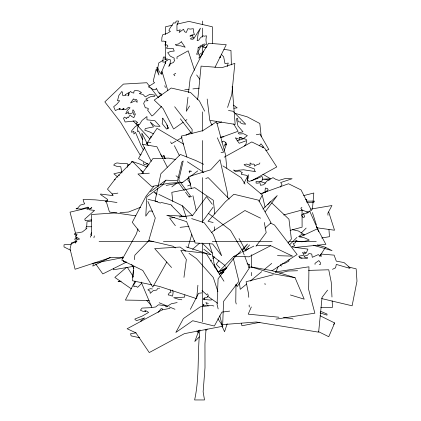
<?xml version="1.0" encoding="UTF-8"?>
<svg xmlns="http://www.w3.org/2000/svg" width="421" height="421" viewBox="0 0 421 421"><rect width="100%" height="100%" fill="white"/><g stroke="black" fill="none" stroke-linecap="round" stroke-linejoin="round"><path stroke-width="0.63" d="M251.542 275.723L251.569 272.44M251.605 267.182L251.7 254.705M162.222 309.924L162.232 308.609L161.143 308.609L158.07 312.403M235.992 284.596L235.765 302.125L236.255 303.994M214.384 230.687L214.584 226.83M86.694 226.908L86.989 221.804L91.51 220.925M161.817 74.464L161.996 71.381L167.879 90.731M194.386 241.654L194.46 240.349M227.314 197.354L227.54 193.439L220.03 159.701L210.7 169.805L188.661 176.599L191.355 188.692M206.032 329.322L204.953 343.647L205.001 367.733L203.132 391.825L204.517 399.95L194.613 399.95C199.743 376.895 197.16 353.23 199.938 329.975M132.768 277.507L133.315 270.414L133.589 270.687M312.424 209.305L313.813 193.007L303.699 195.612M133.852 266.051L132.52 280.749L151.823 284.843M134.431 259.662L134.836 255.189L149.192 240.312M197.902 285.243L196.681 298.663L159.543 286.48L153.754 285.249M203.653 305.609L203.78 304.32M204.222 299.805L204.411 297.873M264.883 192.318L265.362 188.019L267.546 188.566L268.093 189.655L265.635 192.113M187.966 97.198L186.303 111.307L189.608 105.96M188.497 92.709L190.234 77.959L202.985 52.336L208.595 43.237L226.266 44.7L214.968 67.418M280.639 264.409L280.502 265.583L281.733 266.046M183.961 277.371L186.345 259.557L180.793 250.395L206.09 253.331L223.961 281.207M289.106 259.336L288.827 261.136L285.396 263.072L281.828 264.078M93.936 237.802L94.315 235.886M184.845 294.905L184.603 297.147L173.694 297.694L178.441 299.257L181.856 299.789M157.065 71.144L158.785 62.939L163.222 60.171M198.707 331.759L198.97 330.496M157.759 188.308L155.044 201.001L160.459 203.122M158.033 187.04L160.885 173.71L180.356 154.465L195.402 160.359L203.706 164.311M93.483 263.167L92.804 266.098L110.244 257.384M188.255 177.946L187.813 179.856L190.524 183.551M189.429 172.847L190.018 170.3M224.693 146.113L225.567 142.351M187.919 247.616L191.723 234.465M227.219 66.581L228.256 63.066L224.982 63.613L223.635 56.714L221.351 54.483M137.935 228.924L136.43 233.86L121.758 260.125L142.793 270.44L152.776 287.133L166.816 262.004M224.267 150.25L226.619 143.819L225.719 142.382L223.346 141.093L221.73 142.193M197.181 99.782L197.981 97.335L201.07 66.118L221.872 67.692L234.86 63.366L231.771 94.583L227.566 107.423M227.198 323.76L224.54 331.759L221.935 325.891M158.685 97.167L159.506 95.804M198.87 330.627L194.791 341.499L199.401 336.889M275.792 272.455L278.192 266.425M251.311 306.972L248.222 314.15L278.913 317.218M320.071 315.75L334.669 322.97L328.754 336.721L318.244 331.522M91.573 232.76L90.752 234.397L91.299 235.492M259.904 162.922L259.362 164.011L257.273 164.506L254.447 166.195L254.61 164.595L253.358 164.011L251.869 164.29L250.085 162.922L250.085 165.648L249.537 165.1L246.674 164.058L244.08 164.558L245.175 165.648L254.447 168.921L254.179 170.284L255.542 171.652L243.506 169.774L234.807 170.558L233.713 170.01L235.35 171.652L239.365 170.915L242.443 172.742L241.422 173.189L241.354 174.378L246.011 175.22L247.901 176.562L247.964 178.457L247.353 180.377L248.422 180.772L248.99 181.472L255.573 179.209L261.541 176.562L262.636 177.104L262.088 180.925L258.804 181.767L256.084 181.472L256.084 183.109L258.031 183.151L259.904 182.561L260.452 185.293L263.725 184.745L267.056 180.962L273.003 177.651L275.897 179.43L279.002 180.377L285.543 178.462L292.1 178.741L280.639 182.561L281.954 184.409L280.365 187.108M135.078 281.186L125.411 300.078L149.213 300.441M190.35 309.367L195.918 298.489M196.507 297.342L198.554 293.332L201.77 292.884M157.628 288.401L156.775 290.053L153.376 290.553L150.229 293.332L149.908 291.037L148.045 290.053L148.045 289.511L150.402 288.711L152.413 288.964M90.283 237.223L91.399 235.06L91.446 214.5L116.77 212.826M243.917 183.372L248.469 174.694L247.101 182.235L262.33 195.007L258.989 201.37M207.59 293.805L206.979 294.968L202.064 290.601M144.713 147.297L138.525 158.596L149.097 164.879M146.571 143.903L157.012 128.337L183.719 144.203M208.548 294.874L206.979 297.694L205.074 297.8L203.159 298.784L203.159 299.331L210 300.036L211.905 299.799M202.064 54.335L200.712 56.472L198.791 58.156L200.059 55.951L198.791 54.883L203.632 51.772M319.697 256.4L325.501 247.29L332.08 250.648L313.224 245.222M135.736 281.665L133.862 284.601L133.862 286.78L135.967 286.196L137.678 287.327L141.498 283.507M333.585 324.517L334.669 322.97M176.846 180.625L165.916 180.177L162.301 185.308L146.84 196.823L145.777 216.141L149.392 211.01L152.607 211.142M202.196 221.935L212.989 207.3M265.135 211.884L277.25 195.565L262.92 208.99M256.021 246.285L266.183 232.602L264.304 222.504M206.937 46.394L205.885 47.789L203.159 47.241L204.795 45.058L202.064 46.694L199.886 46.694L199.886 46.152L204.248 43.968L206.432 44.515L205.948 39.837L206.432 35.785L204.164 36.222L203.159 35.785L200.407 37.795L198.791 40.148L197.154 40.695L198.117 34.054L200.428 28.144L193.881 38.511L192.907 39.3L190.608 39.058L190.608 38.511L191.787 37.853L193.881 37.964L192.792 36.874L192.792 35.238L190.06 36.327L190.06 35.785L192.055 34.875L194.428 34.69L193.676 32.243L193.334 28.691L190.292 29.096L187.882 28.691L186.245 32.506L184.582 31.728L183.514 29.233L179.151 32.506L180.241 29.78L176.967 30.87L176.941 25.349L178.604 21.05L176.42 21.05L175.815 21.713L175.878 22.687L174.857 23.102L173.694 22.687L169.326 29.233L168.953 30.565L170.421 31.417L166.963 33.506L162.78 34.69L161.927 37.364L161.69 41.237L163.69 41.095L166.053 41.784L164.964 45.058L166.742 44.863L167.69 45.605L167.811 46.568L166.6 47.789L166.6 48.331L170.505 48.741L173.147 48.331L174.236 51.062L170.726 51.378L167.69 52.699L170.21 56.093L174.236 58.156L174.047 59.55L174.783 60.335L173.336 62.592L170.421 63.613L169.826 65.292L168.784 66.339L170.173 63.171L170.421 59.793L168.321 59.608L166.6 60.882L167.148 58.698L164.964 59.793L164.964 57.061L163.327 57.061L162.78 61.971L164.495 62.171L166.053 61.429L161.69 71.796L161.896 72.991L161.143 73.98L159.159 71.391L157.87 67.976L156.775 67.428L158.959 75.07L156.233 69.065L153.502 79.979L153.397 81.674L154.596 82.711L148.592 86.526L149.055 87.552L150.229 87.621L152.444 89.105L154.596 89.805L156.054 89.431L156.233 88.163L158.743 92.783L161.69 94.167L161.69 95.53M244.454 146.061L245.943 144.103L246.811 140.546L239.17 143.277L235.35 137.82L239.717 139.456L239.717 137.82L241.543 137.783L242.991 138.909L247.353 135.636L243.501 133.715L239.17 133.999L238.081 132.91L242.991 131.815L237.981 126.011L236.444 118.722L237.533 118.175L238.081 121.448L239.17 121.995L240.517 121.795L240.807 123.085L242.849 123.906L245.717 124.179L232.966 111.249L228.471 110.497M240.891 250.932L233.408 258.778L218.083 278.818L217.083 304.536L218.157 308.919M242.391 250.69L247.495 244.006L241.77 250.011M327.585 290.127L322.065 297.363L318.639 332.164L256.242 322.007L221.13 324.723M105.271 201.954L106.066 200.922L116.98 202.501M219.025 260.625L216.241 264.209L219.83 267.951M153.76 186.329L146.087 196.154L132.273 222.346L139.651 231.703M267.856 204.595L270.314 201.554M288.09 243.091L291.364 239.033L288.969 219.225L271.713 202.875M259.347 145.829L260.999 143.819L263.725 147.097L262.136 147.118M249.574 244.933L245.211 249.832L239.023 238.533M306.241 200.138L306.83 199.475L305.593 199.417M210.663 261.009L211.558 260.083M212.905 258.689L214.699 256.826M241.286 252.532L233.86 256.331L218.857 271.598L226.856 267.509M161.606 106.308L153.502 114.901L151.865 115.991L147.55 110.06L148.592 108.902L147.013 107.96L145.319 107.808L143.682 103.445L144.835 100.982L148.045 100.714L145.866 99.077L150.597 96.693L154.596 96.351L155.138 95.257L149.939 94.251L145.319 96.893L142.987 94.457L139.314 93.62L141.498 92.531L138.793 90.931L134.952 90.347L133.762 91.778L133.862 93.078L131.841 92.588L130.589 91.441L129.11 92.846L128.947 94.714L128.405 95.804L127.858 95.804L128.947 92.531L125.132 94.714L126.221 95.257L122.948 95.804L122.4 94.167L122.616 92.641L121.858 91.441L118.854 95.43L117.491 100.714L119.675 100.714L116.98 104.008L113.67 106.718L115.307 110.539L120.217 108.355L119.127 109.444L121.359 109.739L124.037 108.355L123.469 109.055L122.4 109.444L125.858 109.565L128.405 107.26L130.042 107.808L127.416 110.339L125.674 113.812L127.295 113.002L128.405 111.628L128.405 113.812L130.936 113.565L132.768 112.717L133.136 112.133L132.768 111.628L132.768 109.992L133.315 109.992L134.441 111.912L133.315 114.354L135.499 113.812L133.862 117.633L131.631 116.485L130.042 114.901L128.405 117.633L128 117.648L127.858 117.085L126.81 117.501L126.768 118.722L124.584 117.085L123.495 118.175L125.132 121.995L135.499 120.906L137.678 122.543L136.041 123.085L137.678 124.721L139.314 124.721L142.066 120.39L146.955 116.538L146.955 119.811L154.939 120.743L160.054 126.363L154.796 126.047L150.229 121.995L153.502 126.905L145.319 128.542L144.771 130.178L150.039 132.078L153.455 133.931M289.532 244.88L296.921 237.412M301.078 233.213L306.156 228.082M205.853 330.438L207.237 329.059M141.146 154.197L140.214 155.091L120.764 122.485L104.84 101.893L123.406 84.095L146.792 82.732L149.581 86.331M219.22 274.334L226.461 267.772M264.993 228.166L271.045 222.804L258.668 200.212L233.892 194.255L225.514 201.685L208.063 221.283L213.142 222.504M192.55 249.3L199.438 243.259M211.731 232.466L213.7 230.74L244.948 210.516L260.599 218.189M126.263 267.603L114.844 277.418L131.331 288.853M246.717 283.98L240.212 289.332L239.438 282.944M250.221 281.096L261.73 271.634M264.23 269.577L271.734 263.399M185.572 192.25L189.061 197.002L190.413 195.912L178.788 180.083L183.203 160.964L181.851 162.053L177.441 181.172L184.409 190.671M180.272 182.735L182.835 182.251L189.008 177.551M190.555 176.373L197.759 170.889M301.92 207.39L300.831 208.206L302.11 210.268M150.45 191.692L158.185 185.935M160.243 184.398L165.916 180.177M171.815 186.898L176.452 183.445M244.959 251.163L248.658 248.443M174.147 128.663L183.177 122.248M185.303 120.738L186.898 119.606M271.913 270.829L297.131 254.505L274.513 225.014L270.456 223.025M175.72 73.296L173.694 74.522L174.847 75.791M175.946 141.093L171.494 143.672L170.637 141.903M177.062 140.451L182.072 137.551M185.971 135.294L190.981 132.394M224.183 157.175L251.79 141.935L264.725 148.25L276.771 166.921L251.469 180.888M242.428 251.947L253.858 246.106M277.471 255.663L292.616 256.147L270.714 245.711L249 256.815L233.86 256.331M262.53 193.444L267.188 191.071M126.632 262.009L102.798 273.924L95.746 264.014M332.479 269.319L335.59 267.819L336.295 264.409L349.393 268.23L349.935 268.23L349.935 267.682L344.036 262.562L336.295 261.136L334.116 255.137L321.018 254.042L320.47 254.589L321.565 256.226L319.707 255.821L318.292 254.589L312.287 257.315L311.74 254.042L309.014 253.495L307.53 255.2L304.104 256.226L305.162 257.705L307.377 257.315L307.377 258.41L299.736 257.863L299.62 256.894L298.647 256.226L304.104 255.137L302.467 252.405L303.736 253.132L305.741 253.495L304.104 251.858L306.288 252.953L307.925 249.132L292.1 246.948L292.1 246.406L294.826 245.859L293.19 243.675L295.463 242.707L295.921 240.949L301.946 241.817L309.014 240.402L309.014 239.854L304.262 237.76L298.647 236.581L301.283 234.655L304.646 234.944L298.421 230.997L292.39 229.629M299.799 237.039L317.534 228.74L309.724 211.189M226.024 268.724L218.257 272.092L214.289 264.698M187.666 185.94L190.676 184.714M205.727 178.572L208.137 177.594L229.282 199.075M140.598 207.248L128.458 212.052L120.017 212.61M220.672 137.599L238.081 131.273L233.687 123.974M260.446 193.786L288.522 183.751L301.062 189.929L311.493 210.484L306.609 212.226M216.783 123.548L221.73 121.901M224.714 145.003L226.572 144.382M237.091 140.877L243.901 138.609M265.751 150.555L268.845 149.523L259.978 134.036L256.273 134.746M77.038 241.033L71.486 242.854L70.054 248.969L75.08 269.251L110.223 257.72L123.295 257.336M283.675 214.957L302.052 210.005L308.635 212.589L301.662 214.468M290.058 230.398L302.099 227.151L302.052 210.005M273.318 274.755L246.111 281.707L248.595 294.068L248.758 297.305M279.644 273.134L287.869 271.035L297.6 270.735M147.86 163.69L144.229 164.558L143.682 164.011L143.682 162.374M88.536 207.8L70.028 212.142L75.564 233.334M172.442 25.192L165.469 26.791L165.469 34.554M176.878 24.171L188.929 21.408L212.389 26.791L212.389 43.605M121.58 172.021L113.891 173.789L117.912 177.183M319.244 264.683L320.47 264.409L320.47 262.772L318.834 260.588L315.019 263.32L315.019 264.409M158.417 288.417L159.617 288.164M119.932 281.054L118.017 281.438L121.232 281.191M177.141 302.573L171.389 303.73L166.053 306.972L165.69 306.388L166.053 305.878L158.417 304.788L155.686 306.972L150.002 307.719L142.045 308.061L140.409 310.245L143.229 311.456L145.866 311.335L144.771 310.793L146.361 310.956L148.592 312.429L142.256 316.066L134.952 318.976L134.952 319.523L136.588 320.613L144.771 317.881L140.956 320.613L140.956 321.428M92.225 263.557L122.574 257.684M259.957 322.27L241.959 325.78L241.307 323.291M169.958 308.367L162.259 309.851L127.116 328.764L135.894 332.822L149.25 352.566L184.393 333.658L222.888 326.222L217.831 318.75M189.045 171.668L191.608 171.179M166.169 185.424L178.988 182.982M223.625 272.198L219.767 272.924L222.335 273.387M248.711 267.451L251.284 266.961L271.845 270.635L295.037 277.692L304.215 299.173L290.427 294.974M132.983 266.435L113.544 269.777L113.328 268.487M310.556 209.163L331.953 205.527L327.848 213.252L327.985 215.205M321.67 238.007L329.448 236.686L328.959 229.524M114.217 179.835L115.307 179.651M136.004 332.837L130.589 333.706L131.131 335.89L139.63 337.731M117.859 193.113L112.033 194.023L113.128 195.66L100.577 194.023L100.577 194.565L107.671 199.475L107.671 201.117L95.162 199.843L83.116 199.475L83.758 202.091L84.753 203.843L80.306 205.101L77.111 208.753L76.022 208.753L81.437 209.053L88.026 207.116L88.573 208.206L86.936 209.3L89.268 208.937L91.846 207.664L89.662 209.3L89.662 209.847L94.572 210.389L84.753 219.12L85.3 220.757L91.536 219.873M275.308 271.966L308.951 266.798L308.656 289.522L314.85 313.177L276.029 319.139M210.674 305.472L200.275 306.846L183.409 318.555L175.846 332.448L192.713 320.734L214.347 326.022L221.909 312.129L229.703 311.103M189.061 197.002L191.65 196.675M233.902 108.255L237.16 107.86L233.518 105.124M189.029 89.373L184.756 89.836M192.892 88.915L199.322 88.147M221.036 152.486L223.609 152.176L217.352 137.788M174.726 217.499L169.616 218.089L175.357 225.693M179.199 216.989L192.613 215.441L206.485 196.623L212.226 204.227M180.083 227.351L189.024 226.319M295.174 247.443L325.87 244.369L316.397 226.735M295.574 240.886L296.863 240.765M149.287 173.194L137.956 173.978L151.681 186.503L168.989 183.209L182.835 182.251M220.609 137.062L223.835 136.851M306.798 202.58L313.924 202.206L314.471 201.117L306.288 201.117M308.63 270.393L328.743 269.777L331.227 282.133L331.974 297.015M320.818 307.725L332.495 307.367L332.169 300.894M150.892 142.666L146.955 142.73L147.403 144.55M129.994 164.537L128.405 164.558L128.768 165.464M91.299 226.751L86.389 226.761L85.821 228.187L86.936 228.398L82.269 231.992L74.927 233.308L74.385 234.397L75.759 234.976L77.111 234.397L75.475 236.581L79.295 238.765L79.295 239.312L76.69 239.128L75.475 237.676L74.775 239.581L76.569 240.949L75.475 243.127L76.022 241.491L70.596 244.306L64.018 244.764L64.018 246.948L70.544 250.221M212.431 124.721L212.705 124.721M151.502 136.73L150.229 136.73L151.055 137.541M99.114 241.37L153.297 241.37M163.453 241.37L195.028 241.37M212.279 241.37L272.166 241.37M288.822 241.37L316.25 241.37M256.2 245.248L270.714 245.711M283.48 317.671L291.969 318.523L293.137 319.102M255.073 178.446L257.684 178.725M269.44 179.977L262.257 179.209L270.582 178.799L262.957 174.283M317.102 227.814L334.521 230.224L328.696 211.995M135.778 215.841L109.465 212.037L106.066 200.922M223.967 49.331L230.971 50.446L231.371 64.881M210.342 120.417L235.171 124.379L234.344 113.933M148.134 145.366L141.893 133.083L142.645 144.345L156.896 146.745L162.838 158.443M148.187 165.863L146.955 165.648L147.503 166.374M295.037 277.692L274.476 274.018L251.284 266.961M175.81 159.501L168.742 158.128L153.018 158.491L141.951 173.52L143.235 173.768M264.451 283.891L265.714 284.138M126.221 262.225L123.495 261.683L123.237 260.441M148.097 199.37L157.596 201.601M160.759 202.348L170.889 204.732L171.978 205.422M348.509 267.014L356.145 268.83L356.982 281.16L352.114 305.809L321.576 298.552M211.321 305.388L213.868 306.009M234.781 113.275L247.153 116.801L259.81 123.495L261.267 136.883M239.139 137.372L246.564 139.488M317.334 244.943L325.501 247.29M299.594 257.589L302.104 258.315M259.952 181.446L265.504 183.151M185.429 216.615L184.188 216.215L166.748 215.284L186.656 221.688L195.144 242.991L212.584 243.927L221.667 255.763L213.184 234.455L204.101 222.62L191.655 218.62M186.056 246.822L210.195 254.737M205.611 305.609L203.159 304.788L203.159 305.609M320.097 312.903L327.022 315.155L327.022 314.066L320.749 311.34M208.327 303.488L205.885 302.604L206.979 304.241M159.18 302.762L167.679 306.262M168.895 306.762L174.968 309.267M146.892 167.079L140.661 164.322L131.678 161.28L132.068 162.343M206.606 305.125L208.363 305.935M247.08 263.599L249.448 264.725M157.059 193.528L154.107 192.097L156.917 194.849M158.833 194.386L182.451 205.832L192.755 215.92M219.457 57.035L220.62 57.609L220.346 56.382M118.58 174.925L119.538 175.457M175.552 247.922L172.826 246.19L148.766 240.528L155.286 217.983L147.887 201.433M222.909 165.921L240.959 177.536L245.043 184.061M187.377 161.753L203.911 172.515M140.793 170.5L142.761 171.873M185.819 251.126L180.004 247.053L154.675 248.579L171.563 267.514M188.992 253.347L196.391 258.536L213.279 277.471L217.899 291.595M207.59 296.21L217.631 303.246M208.363 213.31L230.508 230.361L242.859 251.4L244.227 254.984M203.838 249.211L211.047 254.763M212.589 255.952L224.951 265.467M176.036 175.778L178.625 177.788M160.596 154.733L161.301 155.302L161.69 156.37L162.99 156.154L163.327 155.281L164.416 155.828L164.764 158.643M202.001 242.938L212.305 253.026L214.694 267.251M143.44 172.605L132.457 161.453L115.917 178.025L107.46 189.155L112.496 194.265M171.61 205.659L182.182 216.399M222.077 270.293L223.872 272.161M133.115 120.848L149.871 138.993M146.803 300.505L151.15 305.362M165.395 158.433L163.706 156.538L165.064 158.728M150.776 87.878L158.338 97.656M174.668 106.734L192.16 129.5L191.908 133.82L180.383 118.817M196.654 74.97L199.754 79.216M301.499 215.357L303.009 217.483L304.646 216.936L303.599 213.526M196.939 330.864L198.438 333.022M127.395 267.372L133.283 276.608M225.603 266.572L226.577 268.235M236.002 284.291L237.302 286.506L249.243 268.124L244.911 256.778M143.44 150.065L141.314 146.119L135.499 132.362L133.862 133.999L133.862 131.273L131.678 132.362L131.678 130.726L135.499 126.363L138.772 124.721L137.435 128.21L137.678 131.815L138.43 130.899L138.772 131.273L142.593 139.577M131.689 264.362L133.836 268.366M204.638 111.149L199.37 100.898L190.508 92.462L171.215 88.026L154.218 100.093L163.08 108.529L173.615 129.036M174.357 145.671L179.414 155.617M163.432 159.612L167.295 167.216M142.645 144.345L151.26 161.311M211.874 125.195L209.79 120.401L207.179 99.035M141.182 282.107L151.813 307.283M170.121 289.948L170.963 292.237L169.479 292.732L168.237 294.421L168.237 294.968L170.337 295.263L172.057 296.058L172.599 296.058L173.105 292.569L172.705 290.122M159.627 92.809L160.685 95.867M209.242 243.764L212.305 253.026M182.451 205.832L186.735 218.804M194.513 70.323L188.213 50.804L177.009 56.967L177.009 58.824M312.403 212.537L316.397 224.993M317.192 227.482L318.592 231.839M164.785 85.689L165.353 87.563M186.877 156.965L181.209 136.146L202.933 130.589L216.547 121.722L225.472 154.523L226.808 168.1M233.408 258.778L238.902 281.312L223.577 301.352L222.583 327.07L219.836 315.803M75.864 234.576L76.164 235.823M76.459 237.07L77.059 239.56M262.394 195.654L265.093 207.148M192.913 195.691L196.17 210.332M122.479 256.721L122.858 258.578M121.932 172.973L120.764 166.737L116.933 166.395L113.67 165.1L114.938 163.711L116.943 162.922L121.322 163.469L127.31 163.464L127.31 167.284M249.069 264.441L249.653 267.598M167.169 124.953L167.858 128.773M214.821 213.947L213.31 200.275L194.802 187.677L171.8 192.339L172.805 201.454M232.171 86.505L234.239 112.623M249.153 305.067L249.248 307.009M202.675 21.05L202.675 24.734M202.675 28.144L202.675 37.074M202.675 45.058L202.675 54.335M202.675 111.897L202.675 131.273M202.675 140.546L202.675 172.131M202.675 177.651L202.675 202.754M202.675 203.364L202.675 222.504M202.675 243.675L202.675 321.702M165.469 41.663L165.469 59.771M165.469 61.066L165.469 63.655M198.249 47.241L197.902 50.757L196.612 54.335L198.791 53.788L198.249 51.604L200.428 47.241L198.249 47.241M162.78 118.175L162.18 123.653L166.6 129.089L168.784 128L167.69 126.905L166.1 123.2L162.78 118.175M133.315 99.077L130.589 102.898L135.499 100.714L137.135 102.35L137.067 100.44L136.588 99.624L133.315 99.077M181.33 41.784L178.346 44.058L175.331 44.515L176.42 45.605L180.725 45.852L185.151 47.241L181.33 41.784"/></g></svg>
